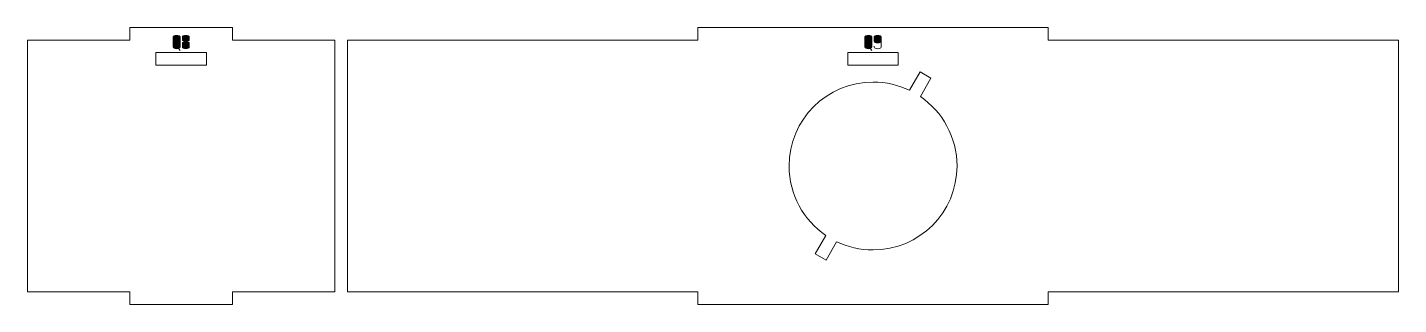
# Model space of a CAD drawing. Header units: centimetres. Extents: x -250 to 250, y -508 to 508.
# Drawn here: x 99.74 to 132.4, y 130.65 to 137.25 of the extents above; entities that cross this region are included whole.
import ezdxf

# ---------------------------------------------------------------- set-up
doc = ezdxf.new("R2010")
doc.units = ezdxf.units.CM
doc.header["$MEASUREMENT"] = 0
doc.layers.add('Capa 1', color=7, linetype='Continuous')

msp = doc.modelspace()

# ---------------------------------------------------------------- hatches: boundary and pattern name
at = {"layer": 'Capa 1', "true_color": 0x3e4095}
h = msp.add_hatch(color=175, dxfattribs=at)
edge = h.paths.add_edge_path()
edge.add_spline(control_points=[(103.20629, 136.78001), (103.20629, 136.77023), (103.21416, 136.7619), (103.22991, 136.75502), (103.24565, 136.74814), (103.2653, 136.7447), (103.28884, 136.7447), (103.31238, 136.7447), (103.33203, 136.74814), (103.34777, 136.75502), (103.36352, 136.7619), (103.37139, 136.77023), (103.37139, 136.78001), (103.37139, 136.78001), (103.37139, 137.02583), (103.37139, 137.02583), (103.37139, 137.03561), (103.36352, 137.04394), (103.34777, 137.05082), (103.33203, 137.0577), (103.31238, 137.06114), (103.28884, 137.06114), (103.2653, 137.06114), (103.24565, 137.0577), (103.22991, 137.05082), (103.21416, 137.04394), (103.20629, 137.03561), (103.20629, 137.02583), (103.20629, 137.02583), (103.20629, 136.78001), (103.20629, 136.78001)], knot_values=[0, 0, 0, 0, 0.1, 0.1, 0.1, 0.2, 0.2, 0.2, 0.3, 0.3, 0.3, 0.4, 0.4, 0.4, 0.5, 0.5, 0.5, 0.6, 0.6, 0.6, 0.7, 0.7, 0.7, 0.8, 0.8, 0.8, 0.9, 0.9, 0.9, 1, 1, 1, 1], degree=3, periodic=1)
h = msp.add_hatch(color=175, dxfattribs=at)
edge = h.paths.add_edge_path()
edge.add_spline(control_points=[(103.37139, 136.78001), (103.37139, 136.77023), (103.36352, 136.7619), (103.34777, 136.75502), (103.33203, 136.74814), (103.31238, 136.7447), (103.28884, 136.7447), (103.2653, 136.7447), (103.24565, 136.74814), (103.22991, 136.75502), (103.21416, 136.7619), (103.20629, 136.77023), (103.20629, 136.78001), (103.20629, 136.78001), (103.20629, 137.02583), (103.20629, 137.02583), (103.20629, 137.03561), (103.21416, 137.04394), (103.22991, 137.05082), (103.24565, 137.0577), (103.2653, 137.06114), (103.28884, 137.06114), (103.31238, 137.06114), (103.33203, 137.0577), (103.34777, 137.05082), (103.36352, 137.04394), (103.37139, 137.03561), (103.37139, 137.02583), (103.37139, 137.02583), (103.37139, 136.78001), (103.37139, 136.78001)], knot_values=[0, 0, 0, 0, 0.1, 0.1, 0.1, 0.2, 0.2, 0.2, 0.3, 0.3, 0.3, 0.4, 0.4, 0.4, 0.5, 0.5, 0.5, 0.6, 0.6, 0.6, 0.7, 0.7, 0.7, 0.8, 0.8, 0.8, 0.9, 0.9, 0.9, 1, 1, 1, 1], degree=3, periodic=1)
h = msp.add_hatch(color=175, dxfattribs=at)
edge = h.paths.add_edge_path()
edge.add_spline(control_points=[(103.42642, 136.95153), (103.42642, 136.94358), (103.43208, 136.9364), (103.44339, 136.92998), (103.4547, 136.92356), (103.47656, 136.91928), (103.50897, 136.91714), (103.54138, 136.91928), (103.56324, 136.92356), (103.57455, 136.92998), (103.58586, 136.9364), (103.59152, 136.94358), (103.59152, 136.95153), (103.59152, 136.95153), (103.59152, 137.02583), (103.59152, 137.02583), (103.59152, 137.03561), (103.58365, 137.04394), (103.5679, 137.05082), (103.55216, 137.0577), (103.53251, 137.06114), (103.50897, 137.06114), (103.48543, 137.06114), (103.46578, 137.0577), (103.45004, 137.05082), (103.43429, 137.04394), (103.42642, 137.03561), (103.42642, 137.02583), (103.42642, 137.02583), (103.42642, 136.95153), (103.42642, 136.95153)], knot_values=[0, 0, 0, 0, 0.1, 0.1, 0.1, 0.2, 0.2, 0.2, 0.3, 0.3, 0.3, 0.4, 0.4, 0.4, 0.5, 0.5, 0.5, 0.6, 0.6, 0.6, 0.7, 0.7, 0.7, 0.8, 0.8, 0.8, 0.9, 0.9, 0.9, 1, 1, 1, 1], degree=3, periodic=1)
h = msp.add_hatch(color=175, dxfattribs=at)
edge = h.paths.add_edge_path()
edge.add_spline(control_points=[(103.50897, 136.7447), (103.48543, 136.7447), (103.46578, 136.74814), (103.45004, 136.75502), (103.43429, 136.7619), (103.42642, 136.77023), (103.42642, 136.78001), (103.42642, 136.78001), (103.42642, 136.8832), (103.42642, 136.8832), (103.42642, 136.89146), (103.43208, 136.89864), (103.44339, 136.90475), (103.4547, 136.91087), (103.47656, 136.915), (103.50897, 136.91714), (103.47656, 136.91928), (103.4547, 136.92356), (103.44339, 136.92998), (103.43208, 136.9364), (103.42642, 136.94358), (103.42642, 136.95153), (103.42642, 136.95153), (103.42642, 137.02583), (103.42642, 137.02583), (103.42642, 137.03561), (103.43429, 137.04394), (103.45004, 137.05082), (103.46578, 137.0577), (103.48543, 137.06114), (103.50897, 137.06114), (103.53251, 137.06114), (103.55216, 137.0577), (103.5679, 137.05082), (103.58365, 137.04394), (103.59152, 137.03561), (103.59152, 137.02583), (103.59152, 137.02583), (103.59152, 136.95153), (103.59152, 136.95153), (103.59152, 136.94358), (103.58586, 136.9364), (103.57455, 136.92998), (103.56324, 136.92356), (103.54138, 136.91928), (103.50897, 136.91714), (103.54138, 136.915), (103.56324, 136.91087), (103.57455, 136.90475), (103.58586, 136.89864), (103.59152, 136.89146), (103.59152, 136.8832), (103.59152, 136.8832), (103.59152, 136.78001), (103.59152, 136.78001), (103.59152, 136.77023), (103.58365, 136.7619), (103.5679, 136.75502), (103.55216, 136.74814), (103.53251, 136.7447), (103.50897, 136.7447)], knot_values=[0, 0, 0, 0, 0.05, 0.05, 0.05, 0.1, 0.1, 0.1, 0.15, 0.15, 0.15, 0.2, 0.2, 0.2, 0.25, 0.25, 0.25, 0.3, 0.3, 0.3, 0.35, 0.35, 0.35, 0.4, 0.4, 0.4, 0.45, 0.45, 0.45, 0.5, 0.5, 0.5, 0.55, 0.55, 0.55, 0.6, 0.6, 0.6, 0.65, 0.65, 0.65, 0.7, 0.7, 0.7, 0.75, 0.75, 0.75, 0.8, 0.8, 0.8, 0.85, 0.85, 0.85, 0.9, 0.9, 0.9, 0.95, 0.95, 0.95, 1, 1, 1, 1], degree=3, periodic=1)
h = msp.add_hatch(color=175, dxfattribs=at)
edge = h.paths.add_edge_path()
edge.add_spline(control_points=[(103.42642, 136.78001), (103.42642, 136.77023), (103.43429, 136.7619), (103.45004, 136.75502), (103.46578, 136.74814), (103.48543, 136.7447), (103.50897, 136.7447), (103.53251, 136.7447), (103.55216, 136.74814), (103.5679, 136.75502), (103.58365, 136.7619), (103.59152, 136.77023), (103.59152, 136.78001), (103.59152, 136.78001), (103.59152, 136.8832), (103.59152, 136.8832), (103.59152, 136.89146), (103.58586, 136.89864), (103.57455, 136.90475), (103.56324, 136.91087), (103.54138, 136.915), (103.50897, 136.91714), (103.47656, 136.915), (103.4547, 136.91087), (103.44339, 136.90475), (103.43208, 136.89864), (103.42642, 136.89146), (103.42642, 136.8832), (103.42642, 136.8832), (103.42642, 136.78001), (103.42642, 136.78001)], knot_values=[0, 0, 0, 0, 0.1, 0.1, 0.1, 0.2, 0.2, 0.2, 0.3, 0.3, 0.3, 0.4, 0.4, 0.4, 0.5, 0.5, 0.5, 0.6, 0.6, 0.6, 0.7, 0.7, 0.7, 0.8, 0.8, 0.8, 0.9, 0.9, 0.9, 1, 1, 1, 1], degree=3, periodic=1)
h = msp.add_hatch(color=175, dxfattribs=at)
edge = h.paths.add_edge_path()
edge.add_spline(control_points=[(119.68722, 136.78001), (119.68722, 136.77023), (119.69509, 136.7619), (119.71084, 136.75502), (119.72658, 136.74814), (119.74623, 136.7447), (119.76977, 136.7447), (119.79331, 136.7447), (119.81296, 136.74814), (119.8287, 136.75502), (119.84445, 136.7619), (119.85232, 136.77023), (119.85232, 136.78001), (119.85232, 136.78001), (119.85232, 137.02583), (119.85232, 137.02583), (119.85232, 137.03561), (119.84445, 137.04394), (119.8287, 137.05082), (119.81296, 137.0577), (119.79331, 137.06114), (119.76977, 137.06114), (119.74623, 137.06114), (119.72658, 137.0577), (119.71084, 137.05082), (119.69509, 137.04394), (119.68722, 137.03561), (119.68722, 137.02583), (119.68722, 137.02583), (119.68722, 136.78001), (119.68722, 136.78001)], knot_values=[0, 0, 0, 0, 0.1, 0.1, 0.1, 0.2, 0.2, 0.2, 0.3, 0.3, 0.3, 0.4, 0.4, 0.4, 0.5, 0.5, 0.5, 0.6, 0.6, 0.6, 0.7, 0.7, 0.7, 0.8, 0.8, 0.8, 0.9, 0.9, 0.9, 1, 1, 1, 1], degree=3, periodic=1)
h = msp.add_hatch(color=175, dxfattribs=at)
edge = h.paths.add_edge_path()
edge.add_spline(control_points=[(119.85232, 136.78001), (119.85232, 136.77023), (119.84445, 136.7619), (119.8287, 136.75502), (119.81296, 136.74814), (119.79331, 136.7447), (119.76977, 136.7447), (119.74623, 136.7447), (119.72658, 136.74814), (119.71084, 136.75502), (119.69509, 136.7619), (119.68722, 136.77023), (119.68722, 136.78001), (119.68722, 136.78001), (119.68722, 137.02583), (119.68722, 137.02583), (119.68722, 137.03561), (119.69509, 137.04394), (119.71084, 137.05082), (119.72658, 137.0577), (119.74623, 137.06114), (119.76977, 137.06114), (119.79331, 137.06114), (119.81296, 137.0577), (119.8287, 137.05082), (119.84445, 137.04394), (119.85232, 137.03561), (119.85232, 137.02583), (119.85232, 137.02583), (119.85232, 136.78001), (119.85232, 136.78001)], knot_values=[0, 0, 0, 0, 0.1, 0.1, 0.1, 0.2, 0.2, 0.2, 0.3, 0.3, 0.3, 0.4, 0.4, 0.4, 0.5, 0.5, 0.5, 0.6, 0.6, 0.6, 0.7, 0.7, 0.7, 0.8, 0.8, 0.8, 0.9, 0.9, 0.9, 1, 1, 1, 1], degree=3, periodic=1)
h = msp.add_hatch(color=175, dxfattribs=at)
edge = h.paths.add_edge_path()
edge.add_spline(control_points=[(119.90735, 136.91851), (119.90735, 136.90873), (119.91522, 136.9004), (119.93097, 136.89352), (119.94671, 136.88664), (119.96636, 136.8832), (119.9899, 136.8832), (120.01314, 136.88259), (120.0327, 136.88542), (120.0486, 136.89168), (120.0645, 136.89795), (120.07245, 136.9069), (120.07245, 136.91851), (120.07245, 136.91851), (120.07245, 137.02583), (120.07245, 137.02583), (120.07245, 137.03561), (120.06458, 137.04394), (120.04883, 137.05082), (120.03309, 137.0577), (120.01344, 137.06114), (119.9899, 137.06114), (119.96636, 137.06114), (119.94671, 137.0577), (119.93097, 137.05082), (119.91522, 137.04394), (119.90735, 137.03561), (119.90735, 137.02583), (119.90735, 137.02583), (119.90735, 136.91851), (119.90735, 136.91851)], knot_values=[0, 0, 0, 0, 0.1, 0.1, 0.1, 0.2, 0.2, 0.2, 0.3, 0.3, 0.3, 0.4, 0.4, 0.4, 0.5, 0.5, 0.5, 0.6, 0.6, 0.6, 0.7, 0.7, 0.7, 0.8, 0.8, 0.8, 0.9, 0.9, 0.9, 1, 1, 1, 1], degree=3, periodic=1)
h = msp.add_hatch(color=175, dxfattribs=at)
edge = h.paths.add_edge_path()
edge.add_spline(control_points=[(119.9899, 136.7447), (119.96636, 136.7447), (119.94671, 136.74814), (119.93097, 136.75502), (119.91522, 136.7619), (119.90735, 136.77023), (119.90735, 136.78001), (119.90735, 136.78001), (119.90735, 136.80524), (119.90735, 136.80524), (119.90735, 136.80524), (119.90735, 136.78001), (119.90735, 136.78001), (119.90735, 136.77023), (119.91522, 136.7619), (119.93097, 136.75502), (119.94671, 136.74814), (119.96636, 136.7447), (119.9899, 136.7447), (120.01344, 136.7447), (120.03309, 136.74814), (120.04883, 136.75502), (120.06458, 136.7619), (120.07245, 136.77023), (120.07245, 136.78001), (120.07245, 136.78001), (120.07245, 136.91851), (120.07245, 136.91851), (120.07245, 136.9069), (120.0645, 136.89795), (120.0486, 136.89168), (120.0327, 136.88542), (120.01314, 136.88259), (119.9899, 136.8832), (119.96636, 136.8832), (119.94671, 136.88664), (119.93097, 136.89352), (119.91522, 136.9004), (119.90735, 136.90873), (119.90735, 136.91851), (119.90735, 136.91851), (119.90735, 137.02583), (119.90735, 137.02583), (119.90735, 137.03561), (119.91522, 137.04394), (119.93097, 137.05082), (119.94671, 137.0577), (119.96636, 137.06114), (119.9899, 137.06114), (120.01344, 137.06114), (120.03309, 137.0577), (120.04883, 137.05082), (120.06458, 137.04394), (120.07245, 137.03561), (120.07245, 137.02583), (120.07245, 137.02583), (120.07245, 136.91851), (120.07245, 136.91851), (120.07245, 136.91851), (120.07245, 136.78001), (120.07245, 136.78001), (120.07245, 136.77023), (120.06458, 136.7619), (120.04883, 136.75502), (120.03309, 136.74814), (120.01344, 136.7447), (119.9899, 136.7447)], knot_values=[0, 0, 0, 0, 0.04545455, 0.04545455, 0.04545455, 0.09090909, 0.09090909, 0.09090909, 0.13636364, 0.13636364, 0.13636364, 0.18181818, 0.18181818, 0.18181818, 0.22727273, 0.22727273, 0.22727273, 0.27272727, 0.27272727, 0.27272727, 0.31818182, 0.31818182, 0.31818182, 0.36363636, 0.36363636, 0.36363636, 0.40909091, 0.40909091, 0.40909091, 0.45454545, 0.45454545, 0.45454545, 0.5, 0.5, 0.5, 0.54545455, 0.54545455, 0.54545455, 0.59090909, 0.59090909, 0.59090909, 0.63636364, 0.63636364, 0.63636364, 0.68181818, 0.68181818, 0.68181818, 0.72727273, 0.72727273, 0.72727273, 0.77272727, 0.77272727, 0.77272727, 0.81818182, 0.81818182, 0.81818182, 0.86363636, 0.86363636, 0.86363636, 0.90909091, 0.90909091, 0.90909091, 0.95454545, 0.95454545, 0.95454545, 1, 1, 1, 1], degree=3, periodic=1)
h = msp.add_hatch(color=175, dxfattribs=at)
edge = h.paths.add_edge_path()
edge.add_spline(control_points=[(103.37093, 136.69976), (103.37093, 136.69976), (103.30031, 136.78919), (103.30031, 136.78919), (103.30031, 136.78919), (103.37093, 136.69976), (103.37093, 136.69976)], knot_values=[0, 0, 0, 0, 0.5, 0.5, 0.5, 1, 1, 1, 1], degree=3, periodic=1)
h = msp.add_hatch(color=175, dxfattribs=at)
edge = h.paths.add_edge_path()
edge.add_spline(control_points=[(119.85186, 136.69976), (119.85186, 136.69976), (119.78124, 136.78919), (119.78124, 136.78919), (119.78124, 136.78919), (119.85186, 136.69976), (119.85186, 136.69976)], knot_values=[0, 0, 0, 0, 0.5, 0.5, 0.5, 1, 1, 1, 1], degree=3, periodic=1)

# ---------------------------------------------------------------- linework, layer by layer
at = {"layer": 'Capa 1', "color": 240, "lineweight": 20}
for points, knots in [([(99.73627, 136.9527), (99.73627, 136.9527), (99.73627, 130.9527), (99.73627, 130.9527), (99.73627, 130.9527), (102.17803, 130.9527), (102.17803, 130.9527), (102.17803, 130.9527), (102.17803, 130.6527), (102.17803, 130.6527), (102.17803, 130.6527), (104.61979, 130.6527), (104.61979, 130.6527), (104.61979, 130.6527), (104.61979, 130.9527), (104.61979, 130.9527), (104.61979, 130.9527), (107.06155, 130.9527), (107.06155, 130.9527), (107.06155, 130.9527), (107.06155, 136.9527), (107.06155, 136.9527), (107.06155, 136.9527), (104.61979, 136.9527), (104.61979, 136.9527), (104.61979, 136.9527), (104.61979, 137.2527), (104.61979, 137.2527), (104.61979, 137.2527), (102.17803, 137.2527), (102.17803, 137.2527), (102.17803, 137.2527), (102.17803, 136.9527), (102.17803, 136.9527), (102.17803, 136.9527), (99.73627, 136.9527), (99.73627, 136.9527)], [0, 0, 0, 0, 0.08333333, 0.08333333, 0.08333333, 0.16666667, 0.16666667, 0.16666667, 0.25, 0.25, 0.25, 0.33333333, 0.33333333, 0.33333333, 0.41666667, 0.41666667, 0.41666667, 0.5, 0.5, 0.5, 0.58333333, 0.58333333, 0.58333333, 0.66666667, 0.66666667, 0.66666667, 0.75, 0.75, 0.75, 0.83333333, 0.83333333, 0.83333333, 0.91666667, 0.91666667, 0.91666667, 1, 1, 1, 1]), ([(107.36155, 136.9527), (107.36155, 136.9527), (107.36155, 130.9527), (107.36155, 130.9527), (107.36155, 130.9527), (115.70708, 130.9527), (115.70708, 130.9527), (115.70708, 130.9527), (115.70708, 130.6527), (115.70708, 130.6527), (115.70708, 130.6527), (124.05261, 130.6527), (124.05261, 130.6527), (124.05261, 130.6527), (124.05261, 130.9527), (124.05261, 130.9527), (124.05261, 130.9527), (132.39813, 130.9527), (132.39813, 130.9527), (132.39813, 130.9527), (132.39813, 136.9527), (132.39813, 136.9527), (132.39813, 136.9527), (124.05261, 136.9527), (124.05261, 136.9527), (124.05261, 136.9527), (124.05261, 137.2527), (124.05261, 137.2527), (124.05261, 137.2527), (115.70708, 137.2527), (115.70708, 137.2527), (115.70708, 137.2527), (115.70708, 136.9527), (115.70708, 136.9527), (115.70708, 136.9527), (107.36155, 136.9527), (107.36155, 136.9527)], [0, 0, 0, 0, 0.08333333, 0.08333333, 0.08333333, 0.16666667, 0.16666667, 0.16666667, 0.25, 0.25, 0.25, 0.33333333, 0.33333333, 0.33333333, 0.41666667, 0.41666667, 0.41666667, 0.5, 0.5, 0.5, 0.58333333, 0.58333333, 0.58333333, 0.66666667, 0.66666667, 0.66666667, 0.75, 0.75, 0.75, 0.83333333, 0.83333333, 0.83333333, 0.91666667, 0.91666667, 0.91666667, 1, 1, 1, 1]), ([(102.79891, 136.35297), (102.79891, 136.35297), (103.99891, 136.35297), (103.99891, 136.35297), (103.99891, 136.35297), (103.99891, 136.65297), (103.99891, 136.65297), (103.99891, 136.65297), (102.79891, 136.65297), (102.79891, 136.65297), (102.79891, 136.65297), (102.79891, 136.35297), (102.79891, 136.35297)], [0, 0, 0, 0, 0.25, 0.25, 0.25, 0.5, 0.5, 0.5, 0.75, 0.75, 0.75, 1, 1, 1, 1]), ([(119.27984, 136.35297), (119.27984, 136.35297), (120.47984, 136.35297), (120.47984, 136.35297), (120.47984, 136.35297), (120.47984, 136.65297), (120.47984, 136.65297), (120.47984, 136.65297), (119.27984, 136.65297), (119.27984, 136.65297), (119.27984, 136.65297), (119.27984, 136.35297), (119.27984, 136.35297)], [0, 0, 0, 0, 0.25, 0.25, 0.25, 0.5, 0.5, 0.5, 0.75, 0.75, 0.75, 1, 1, 1, 1]), ([(119.87984, 135.9527), (120.19067, 135.9527), (120.48493, 135.88179), (120.74735, 135.75527), (120.74735, 135.75527), (120.99994, 136.19276), (120.99994, 136.19276), (120.99994, 136.19276), (121.25974, 136.04276), (121.25974, 136.04276), (121.25974, 136.04276), (121.00697, 135.60495), (121.00697, 135.60495), (121.53393, 135.24477), (121.87984, 134.63917), (121.87984, 133.9527), (121.87984, 132.84813), (120.98441, 131.9527), (119.87984, 131.9527), (119.56901, 131.9527), (119.27473, 132.02359), (119.01233, 132.15013), (119.01233, 132.15013), (118.75974, 131.71264), (118.75974, 131.71264), (118.75974, 131.71264), (118.49994, 131.86264), (118.49994, 131.86264), (118.49994, 131.86264), (118.75271, 132.30045), (118.75271, 132.30045), (118.22575, 132.66063), (117.87984, 133.26623), (117.87984, 133.9527), (117.87984, 135.05727), (118.77527, 135.9527), (119.87984, 135.9527)], [0, 0, 0, 0, 0.08333333, 0.08333333, 0.08333333, 0.16666667, 0.16666667, 0.16666667, 0.25, 0.25, 0.25, 0.33333333, 0.33333333, 0.33333333, 0.41666667, 0.41666667, 0.41666667, 0.5, 0.5, 0.5, 0.58333333, 0.58333333, 0.58333333, 0.66666667, 0.66666667, 0.66666667, 0.75, 0.75, 0.75, 0.83333333, 0.83333333, 0.83333333, 0.91666667, 0.91666667, 0.91666667, 1, 1, 1, 1])]:
    msp.add_open_spline(points, degree=3, knots=knots, dxfattribs=at)
at = {"layer": 'Capa 1', "color": 114, "lineweight": 9}
for points, knots in [([(103.20629, 136.78001), (103.20629, 136.77023), (103.21416, 136.7619), (103.22991, 136.75502), (103.24565, 136.74814), (103.2653, 136.7447), (103.28884, 136.7447), (103.31238, 136.7447), (103.33203, 136.74814), (103.34777, 136.75502), (103.36352, 136.7619), (103.37139, 136.77023), (103.37139, 136.78001), (103.37139, 136.78001), (103.37139, 137.02583), (103.37139, 137.02583), (103.37139, 137.03561), (103.36352, 137.04394), (103.34777, 137.05082), (103.33203, 137.0577), (103.31238, 137.06114), (103.28884, 137.06114), (103.2653, 137.06114), (103.24565, 137.0577), (103.22991, 137.05082), (103.21416, 137.04394), (103.20629, 137.03561), (103.20629, 137.02583), (103.20629, 137.02583), (103.20629, 136.78001), (103.20629, 136.78001)], [0, 0, 0, 0, 0.1, 0.1, 0.1, 0.2, 0.2, 0.2, 0.3, 0.3, 0.3, 0.4, 0.4, 0.4, 0.5, 0.5, 0.5, 0.6, 0.6, 0.6, 0.7, 0.7, 0.7, 0.8, 0.8, 0.8, 0.9, 0.9, 0.9, 1, 1, 1, 1]), ([(103.37139, 136.78001), (103.37139, 136.77023), (103.36352, 136.7619), (103.34777, 136.75502), (103.33203, 136.74814), (103.31238, 136.7447), (103.28884, 136.7447), (103.2653, 136.7447), (103.24565, 136.74814), (103.22991, 136.75502), (103.21416, 136.7619), (103.20629, 136.77023), (103.20629, 136.78001), (103.20629, 136.78001), (103.20629, 137.02583), (103.20629, 137.02583), (103.20629, 137.03561), (103.21416, 137.04394), (103.22991, 137.05082), (103.24565, 137.0577), (103.2653, 137.06114), (103.28884, 137.06114), (103.31238, 137.06114), (103.33203, 137.0577), (103.34777, 137.05082), (103.36352, 137.04394), (103.37139, 137.03561), (103.37139, 137.02583), (103.37139, 137.02583), (103.37139, 136.78001), (103.37139, 136.78001)], [0, 0, 0, 0, 0.1, 0.1, 0.1, 0.2, 0.2, 0.2, 0.3, 0.3, 0.3, 0.4, 0.4, 0.4, 0.5, 0.5, 0.5, 0.6, 0.6, 0.6, 0.7, 0.7, 0.7, 0.8, 0.8, 0.8, 0.9, 0.9, 0.9, 1, 1, 1, 1]), ([(103.42642, 136.95153), (103.42642, 136.94358), (103.43208, 136.9364), (103.44339, 136.92998), (103.4547, 136.92356), (103.47656, 136.91928), (103.50897, 136.91714), (103.54138, 136.91928), (103.56324, 136.92356), (103.57455, 136.92998), (103.58586, 136.9364), (103.59152, 136.94358), (103.59152, 136.95153), (103.59152, 136.95153), (103.59152, 137.02583), (103.59152, 137.02583), (103.59152, 137.03561), (103.58365, 137.04394), (103.5679, 137.05082), (103.55216, 137.0577), (103.53251, 137.06114), (103.50897, 137.06114), (103.48543, 137.06114), (103.46578, 137.0577), (103.45004, 137.05082), (103.43429, 137.04394), (103.42642, 137.03561), (103.42642, 137.02583), (103.42642, 137.02583), (103.42642, 136.95153), (103.42642, 136.95153)], [0, 0, 0, 0, 0.1, 0.1, 0.1, 0.2, 0.2, 0.2, 0.3, 0.3, 0.3, 0.4, 0.4, 0.4, 0.5, 0.5, 0.5, 0.6, 0.6, 0.6, 0.7, 0.7, 0.7, 0.8, 0.8, 0.8, 0.9, 0.9, 0.9, 1, 1, 1, 1]), ([(103.50897, 136.7447), (103.48543, 136.7447), (103.46578, 136.74814), (103.45004, 136.75502), (103.43429, 136.7619), (103.42642, 136.77023), (103.42642, 136.78001), (103.42642, 136.78001), (103.42642, 136.8832), (103.42642, 136.8832), (103.42642, 136.89146), (103.43208, 136.89864), (103.44339, 136.90475), (103.4547, 136.91087), (103.47656, 136.915), (103.50897, 136.91714), (103.47656, 136.91928), (103.4547, 136.92356), (103.44339, 136.92998), (103.43208, 136.9364), (103.42642, 136.94358), (103.42642, 136.95153), (103.42642, 136.95153), (103.42642, 137.02583), (103.42642, 137.02583), (103.42642, 137.03561), (103.43429, 137.04394), (103.45004, 137.05082), (103.46578, 137.0577), (103.48543, 137.06114), (103.50897, 137.06114), (103.53251, 137.06114), (103.55216, 137.0577), (103.5679, 137.05082), (103.58365, 137.04394), (103.59152, 137.03561), (103.59152, 137.02583), (103.59152, 137.02583), (103.59152, 136.95153), (103.59152, 136.95153), (103.59152, 136.94358), (103.58586, 136.9364), (103.57455, 136.92998), (103.56324, 136.92356), (103.54138, 136.91928), (103.50897, 136.91714), (103.54138, 136.915), (103.56324, 136.91087), (103.57455, 136.90475), (103.58586, 136.89864), (103.59152, 136.89146), (103.59152, 136.8832), (103.59152, 136.8832), (103.59152, 136.78001), (103.59152, 136.78001), (103.59152, 136.77023), (103.58365, 136.7619), (103.5679, 136.75502), (103.55216, 136.74814), (103.53251, 136.7447), (103.50897, 136.7447)], [0, 0, 0, 0, 0.05, 0.05, 0.05, 0.1, 0.1, 0.1, 0.15, 0.15, 0.15, 0.2, 0.2, 0.2, 0.25, 0.25, 0.25, 0.3, 0.3, 0.3, 0.35, 0.35, 0.35, 0.4, 0.4, 0.4, 0.45, 0.45, 0.45, 0.5, 0.5, 0.5, 0.55, 0.55, 0.55, 0.6, 0.6, 0.6, 0.65, 0.65, 0.65, 0.7, 0.7, 0.7, 0.75, 0.75, 0.75, 0.8, 0.8, 0.8, 0.85, 0.85, 0.85, 0.9, 0.9, 0.9, 0.95, 0.95, 0.95, 1, 1, 1, 1]), ([(103.42642, 136.78001), (103.42642, 136.77023), (103.43429, 136.7619), (103.45004, 136.75502), (103.46578, 136.74814), (103.48543, 136.7447), (103.50897, 136.7447), (103.53251, 136.7447), (103.55216, 136.74814), (103.5679, 136.75502), (103.58365, 136.7619), (103.59152, 136.77023), (103.59152, 136.78001), (103.59152, 136.78001), (103.59152, 136.8832), (103.59152, 136.8832), (103.59152, 136.89146), (103.58586, 136.89864), (103.57455, 136.90475), (103.56324, 136.91087), (103.54138, 136.915), (103.50897, 136.91714), (103.47656, 136.915), (103.4547, 136.91087), (103.44339, 136.90475), (103.43208, 136.89864), (103.42642, 136.89146), (103.42642, 136.8832), (103.42642, 136.8832), (103.42642, 136.78001), (103.42642, 136.78001)], [0, 0, 0, 0, 0.1, 0.1, 0.1, 0.2, 0.2, 0.2, 0.3, 0.3, 0.3, 0.4, 0.4, 0.4, 0.5, 0.5, 0.5, 0.6, 0.6, 0.6, 0.7, 0.7, 0.7, 0.8, 0.8, 0.8, 0.9, 0.9, 0.9, 1, 1, 1, 1]), ([(119.68722, 136.78001), (119.68722, 136.77023), (119.69509, 136.7619), (119.71084, 136.75502), (119.72658, 136.74814), (119.74623, 136.7447), (119.76977, 136.7447), (119.79331, 136.7447), (119.81296, 136.74814), (119.8287, 136.75502), (119.84445, 136.7619), (119.85232, 136.77023), (119.85232, 136.78001), (119.85232, 136.78001), (119.85232, 137.02583), (119.85232, 137.02583), (119.85232, 137.03561), (119.84445, 137.04394), (119.8287, 137.05082), (119.81296, 137.0577), (119.79331, 137.06114), (119.76977, 137.06114), (119.74623, 137.06114), (119.72658, 137.0577), (119.71084, 137.05082), (119.69509, 137.04394), (119.68722, 137.03561), (119.68722, 137.02583), (119.68722, 137.02583), (119.68722, 136.78001), (119.68722, 136.78001)], [0, 0, 0, 0, 0.1, 0.1, 0.1, 0.2, 0.2, 0.2, 0.3, 0.3, 0.3, 0.4, 0.4, 0.4, 0.5, 0.5, 0.5, 0.6, 0.6, 0.6, 0.7, 0.7, 0.7, 0.8, 0.8, 0.8, 0.9, 0.9, 0.9, 1, 1, 1, 1]), ([(119.85232, 136.78001), (119.85232, 136.77023), (119.84445, 136.7619), (119.8287, 136.75502), (119.81296, 136.74814), (119.79331, 136.7447), (119.76977, 136.7447), (119.74623, 136.7447), (119.72658, 136.74814), (119.71084, 136.75502), (119.69509, 136.7619), (119.68722, 136.77023), (119.68722, 136.78001), (119.68722, 136.78001), (119.68722, 137.02583), (119.68722, 137.02583), (119.68722, 137.03561), (119.69509, 137.04394), (119.71084, 137.05082), (119.72658, 137.0577), (119.74623, 137.06114), (119.76977, 137.06114), (119.79331, 137.06114), (119.81296, 137.0577), (119.8287, 137.05082), (119.84445, 137.04394), (119.85232, 137.03561), (119.85232, 137.02583), (119.85232, 137.02583), (119.85232, 136.78001), (119.85232, 136.78001)], [0, 0, 0, 0, 0.1, 0.1, 0.1, 0.2, 0.2, 0.2, 0.3, 0.3, 0.3, 0.4, 0.4, 0.4, 0.5, 0.5, 0.5, 0.6, 0.6, 0.6, 0.7, 0.7, 0.7, 0.8, 0.8, 0.8, 0.9, 0.9, 0.9, 1, 1, 1, 1]), ([(119.90735, 136.91851), (119.90735, 136.90873), (119.91522, 136.9004), (119.93097, 136.89352), (119.94671, 136.88664), (119.96636, 136.8832), (119.9899, 136.8832), (120.01314, 136.88259), (120.0327, 136.88542), (120.0486, 136.89168), (120.0645, 136.89795), (120.07245, 136.9069), (120.07245, 136.91851), (120.07245, 136.91851), (120.07245, 137.02583), (120.07245, 137.02583), (120.07245, 137.03561), (120.06458, 137.04394), (120.04883, 137.05082), (120.03309, 137.0577), (120.01344, 137.06114), (119.9899, 137.06114), (119.96636, 137.06114), (119.94671, 137.0577), (119.93097, 137.05082), (119.91522, 137.04394), (119.90735, 137.03561), (119.90735, 137.02583), (119.90735, 137.02583), (119.90735, 136.91851), (119.90735, 136.91851)], [0, 0, 0, 0, 0.1, 0.1, 0.1, 0.2, 0.2, 0.2, 0.3, 0.3, 0.3, 0.4, 0.4, 0.4, 0.5, 0.5, 0.5, 0.6, 0.6, 0.6, 0.7, 0.7, 0.7, 0.8, 0.8, 0.8, 0.9, 0.9, 0.9, 1, 1, 1, 1]), ([(119.9899, 136.7447), (119.96636, 136.7447), (119.94671, 136.74814), (119.93097, 136.75502), (119.91522, 136.7619), (119.90735, 136.77023), (119.90735, 136.78001), (119.90735, 136.78001), (119.90735, 136.80524), (119.90735, 136.80524), (119.90735, 136.80524), (119.90735, 136.78001), (119.90735, 136.78001), (119.90735, 136.77023), (119.91522, 136.7619), (119.93097, 136.75502), (119.94671, 136.74814), (119.96636, 136.7447), (119.9899, 136.7447), (120.01344, 136.7447), (120.03309, 136.74814), (120.04883, 136.75502), (120.06458, 136.7619), (120.07245, 136.77023), (120.07245, 136.78001), (120.07245, 136.78001), (120.07245, 136.91851), (120.07245, 136.91851), (120.07245, 136.9069), (120.0645, 136.89795), (120.0486, 136.89168), (120.0327, 136.88542), (120.01314, 136.88259), (119.9899, 136.8832), (119.96636, 136.8832), (119.94671, 136.88664), (119.93097, 136.89352), (119.91522, 136.9004), (119.90735, 136.90873), (119.90735, 136.91851), (119.90735, 136.91851), (119.90735, 137.02583), (119.90735, 137.02583), (119.90735, 137.03561), (119.91522, 137.04394), (119.93097, 137.05082), (119.94671, 137.0577), (119.96636, 137.06114), (119.9899, 137.06114), (120.01344, 137.06114), (120.03309, 137.0577), (120.04883, 137.05082), (120.06458, 137.04394), (120.07245, 137.03561), (120.07245, 137.02583), (120.07245, 137.02583), (120.07245, 136.91851), (120.07245, 136.91851), (120.07245, 136.91851), (120.07245, 136.78001), (120.07245, 136.78001), (120.07245, 136.77023), (120.06458, 136.7619), (120.04883, 136.75502), (120.03309, 136.74814), (120.01344, 136.7447), (119.9899, 136.7447)], [0, 0, 0, 0, 0.04545455, 0.04545455, 0.04545455, 0.09090909, 0.09090909, 0.09090909, 0.13636364, 0.13636364, 0.13636364, 0.18181818, 0.18181818, 0.18181818, 0.22727273, 0.22727273, 0.22727273, 0.27272727, 0.27272727, 0.27272727, 0.31818182, 0.31818182, 0.31818182, 0.36363636, 0.36363636, 0.36363636, 0.40909091, 0.40909091, 0.40909091, 0.45454545, 0.45454545, 0.45454545, 0.5, 0.5, 0.5, 0.54545455, 0.54545455, 0.54545455, 0.59090909, 0.59090909, 0.59090909, 0.63636364, 0.63636364, 0.63636364, 0.68181818, 0.68181818, 0.68181818, 0.72727273, 0.72727273, 0.72727273, 0.77272727, 0.77272727, 0.77272727, 0.81818182, 0.81818182, 0.81818182, 0.86363636, 0.86363636, 0.86363636, 0.90909091, 0.90909091, 0.90909091, 0.95454545, 0.95454545, 0.95454545, 1, 1, 1, 1]), ([(103.37093, 136.69976), (103.37093, 136.69976), (103.30031, 136.78919), (103.30031, 136.78919), (103.30031, 136.78919), (103.37093, 136.69976), (103.37093, 136.69976)], [0, 0, 0, 0, 0.5, 0.5, 0.5, 1, 1, 1, 1]), ([(119.85186, 136.69976), (119.85186, 136.69976), (119.78124, 136.78919), (119.78124, 136.78919), (119.78124, 136.78919), (119.85186, 136.69976), (119.85186, 136.69976)], [0, 0, 0, 0, 0.5, 0.5, 0.5, 1, 1, 1, 1])]:
    msp.add_open_spline(points, degree=3, knots=knots, dxfattribs=at)

doc.saveas('drawing.dxf')
